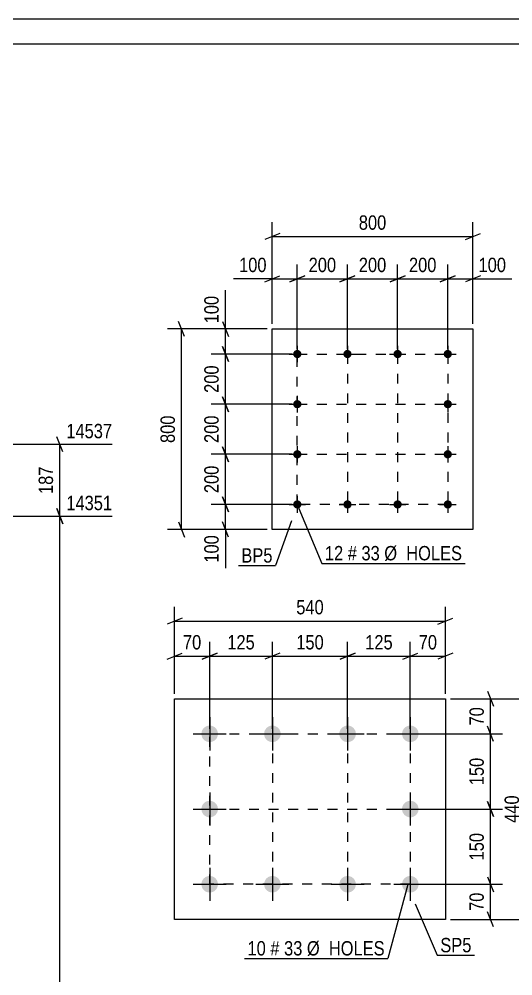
# Model space of a CAD drawing. Header units: millimetres. Extents: x 0 to 841, y 0 to 594.
# Drawn here: x 439.6 to 538, y 403.2 to 594 of the extents above; entities that cross this region are included whole.
import ezdxf

# ---------------------------------------------------------------- set-up
doc = ezdxf.new("R2010")
doc.units = ezdxf.units.MM
doc.linetypes.add('DXK_LINE_DOT2', pattern=[3.9198, 1.9599, -1.9599])
doc.styles.add('Arial Narrow', font='ARIALN.TTF', dxfattribs={"height": 0.2})

# ---------------------------------------------------------------- blocks, each defined once
blk = doc.blocks.new('Unknown-275655210-1133')
at = {"color": 5, "linetype": 'Continuous'}
for p, q in [((841, 594), (0, 594)), ((836, 589), (5, 589))]:
    blk.add_line(p, q, dxfattribs=at)
blk = doc.blocks.new('Bolt-275655210-3342 - 3308')
at = {"linetype": 'Continuous'}
for points in [[(477.55, 453.08, -1), (477.55, 449.78, -1)], [(490.05, 453.08, -1), (490.05, 449.78, -1)], [(505.05, 453.08, -1), (505.05, 449.78, -1)], [(517.55, 453.08, -1), (517.55, 449.78, -1)], [(477.55, 438.08, -1), (477.55, 434.78, -1)], [(517.55, 438.08, -1), (517.55, 434.78, -1)], [(477.55, 423.08, -1), (477.55, 419.78, -1)], [(490.05, 423.08, -1), (490.05, 419.78, -1)], [(505.05, 423.08, -1), (505.05, 419.78, -1)], [(517.55, 423.08, -1), (517.55, 419.78, -1)]]:
    blk.add_hatch(color=1, dxfattribs=at).paths.add_polyline_path(points)
at = {"color": 1, "linetype": 'Continuous'}
for p, q in [((477.55, 454.73), (477.55, 448.13)), ((490.05, 454.73), (490.05, 448.13)), ((505.05, 454.73), (505.05, 448.13)), ((517.55, 454.73), (517.55, 448.13)), ((474.25, 451.43), (480.85, 451.43)), ((486.75, 451.43), (493.35, 451.43)), ((501.75, 451.43), (508.35, 451.43)), ((514.25, 451.43), (520.85, 451.43)), ((477.55, 439.73), (477.55, 433.13)), ((517.55, 439.73), (517.55, 433.13)), ((474.25, 436.43), (480.85, 436.43)), ((514.25, 436.43), (520.85, 436.43)), ((477.55, 424.73), (477.55, 418.13)), ((490.05, 424.73), (490.05, 418.13)), ((505.05, 424.73), (505.05, 418.13)), ((517.55, 424.73), (517.55, 418.13)), ((474.25, 421.43), (480.85, 421.43)), ((486.75, 421.43), (493.35, 421.43)), ((501.75, 421.43), (508.35, 421.43)), ((514.25, 421.43), (520.85, 421.43))]:
    blk.add_line(p, q, dxfattribs=at)
blk = doc.blocks.new('Part-275655210-3347 - 3308')
at = {"color": 2, "linetype": 'Continuous'}
for p, q in [((470.55, 414.43), (470.55, 458.43)), ((470.55, 458.43), (524.55, 458.43)), ((524.55, 458.43), (524.55, 414.43)), ((524.55, 414.43), (470.55, 414.43))]:
    blk.add_line(p, q, dxfattribs=at)
blk = doc.blocks.new('Bolt-275655210-4416 - 4382')
at = {"linetype": 'Continuous'}
for points in [[(495.02, 528.02, -1), (495.02, 526.37, -1)], [(505.02, 528.02, -1), (505.02, 526.37, -1)], [(515.02, 528.02, -1), (515.02, 526.37, -1)], [(525.02, 528.02, -1), (525.02, 526.37, -1)], [(495.02, 518.02, -1), (495.02, 516.37, -1)], [(525.02, 518.02, -1), (525.02, 516.37, -1)], [(495.02, 508.02, -1), (495.02, 506.37, -1)], [(525.02, 508.02, -1), (525.02, 506.37, -1)], [(495.02, 498.02, -1), (495.02, 496.37, -1)], [(505.02, 498.02, -1), (505.02, 496.37, -1)], [(515.02, 498.02, -1), (515.02, 496.37, -1)], [(525.02, 498.02, -1), (525.02, 496.37, -1)]]:
    blk.add_hatch(color=1, dxfattribs=at).paths.add_polyline_path(points)
at = {"color": 1, "linetype": 'Continuous'}
for p, q in [((495.02, 528.84), (495.02, 525.54)), ((505.02, 528.84), (505.02, 525.54)), ((515.02, 528.84), (515.02, 525.54)), ((525.02, 528.84), (525.02, 525.54)), ((493.37, 527.19), (496.67, 527.19)), ((503.37, 527.19), (506.67, 527.19)), ((513.37, 527.19), (516.67, 527.19)), ((523.37, 527.19), (526.67, 527.19)), ((495.02, 518.84), (495.02, 515.54)), ((525.02, 518.84), (525.02, 515.54)), ((493.37, 517.19), (496.67, 517.19)), ((523.37, 517.19), (526.67, 517.19)), ((495.02, 508.84), (495.02, 505.54)), ((525.02, 508.84), (525.02, 505.54)), ((493.37, 507.19), (496.67, 507.19)), ((523.37, 507.19), (526.67, 507.19)), ((495.02, 498.84), (495.02, 495.54)), ((505.02, 498.84), (505.02, 495.54)), ((515.02, 498.84), (515.02, 495.54)), ((525.02, 498.84), (525.02, 495.54)), ((493.37, 497.19), (496.67, 497.19)), ((503.37, 497.19), (506.67, 497.19)), ((513.37, 497.19), (516.67, 497.19)), ((523.37, 497.19), (526.67, 497.19))]:
    blk.add_line(p, q, dxfattribs=at)
blk = doc.blocks.new('Part-275655210-4421 - 4382')
at = {"color": 2, "linetype": 'Continuous'}
for p, q in [((490.02, 492.19), (490.02, 532.19)), ((490.02, 532.19), (530.02, 532.19)), ((530.02, 532.19), (530.02, 492.19)), ((530.02, 492.19), (490.02, 492.19))]:
    blk.add_line(p, q, dxfattribs=at)
blk = doc.blocks.new('Rectangle-275655210-3443 - 3308')
at = {"color": 1, "linetype": 'DXK_LINE_DOT2'}
blk.add_lwpolyline([(477.55, 451.43), (517.55, 451.43), (517.55, 421.43), (477.55, 421.43), (477.55, 451.43)], close=True, dxfattribs=at)
blk = doc.blocks.new('Rectangle-275655210-4520 - 4382')
at = {"color": 1, "linetype": 'DXK_LINE_DOT2'}
blk.add_lwpolyline([(495.02, 527.19), (525.02, 527.19), (525.02, 497.19), (495.02, 497.19), (495.02, 527.19)], close=True, dxfattribs=at)
blk = doc.blocks.new('Line-275655210-3436 - 3308')
at = {"color": 1, "linetype": 'DXK_LINE_DOT2'}
blk.add_line((477.55, 436.43), (517.55, 436.43), dxfattribs=at)
blk = doc.blocks.new('Line-275655210-4513 - 4382')
at = {"color": 1, "linetype": 'DXK_LINE_DOT2'}
blk.add_line((505.02, 527.19), (505.02, 497.19), dxfattribs=at)
blk = doc.blocks.new('Line-275655210-3429 - 3308')
at = {"color": 1, "linetype": 'DXK_LINE_DOT2'}
blk.add_line((490.05, 451.43), (490.05, 421.43), dxfattribs=at)
blk = doc.blocks.new('Line-275655210-4512 - 4382')
at = {"color": 1, "linetype": 'DXK_LINE_DOT2'}
blk.add_line((515.02, 527.19), (515.02, 497.19), dxfattribs=at)
blk = doc.blocks.new('Line-275655210-3422 - 3308')
at = {"color": 1, "linetype": 'DXK_LINE_DOT2'}
blk.add_line((505.05, 451.43), (505.05, 421.43), dxfattribs=at)
blk = doc.blocks.new('Line-275655210-4505 - 4382')
at = {"color": 1, "linetype": 'DXK_LINE_DOT2'}
blk.add_line((495.02, 517.19), (525.02, 517.19), dxfattribs=at)
blk = doc.blocks.new('Line-275655210-4498 - 4382')
at = {"color": 1, "linetype": 'DXK_LINE_DOT2'}
blk.add_line((495.02, 507.19), (525.02, 507.19), dxfattribs=at)
blk = doc.blocks.new('StraightDimension-275655210-3887 - 3681')
at = {"color": 7, "linetype": 'Continuous'}
for p, q in [((448.27, 493.35), (447.07, 496.35)), ((415.6, 494.85), (458.11, 494.85)), ((447.67, 246.48), (447.67, 494.85))]:
    blk.add_line(p, q, dxfattribs=at)
at = {"color": 0, "linetype": 'Continuous'}
blk.add_wipeout([(458.71, 495.45), (458.71, 499.65), (448.37, 499.65), (448.37, 495.45)], dxfattribs=at)
at = {"color": 3, "linetype": 'Continuous', "style": 'Arial Narrow'}
blk.add_text('14351', height=2.863, dxfattribs=at).set_placement((448.97, 496.05))
blk = doc.blocks.new('StraightDimension-275655210-3895 - 3681')
at = {"color": 7, "linetype": 'Continuous'}
for p, q in [((448.27, 507.7), (447.07, 510.7)), ((393.91, 509.2), (458.11, 509.2)), ((447.67, 494.85), (447.67, 509.2)), ((447.07, 496.35), (448.27, 493.35)), ((415.6, 494.85), (458.11, 494.85))]:
    blk.add_line(p, q, dxfattribs=at)
at = {"color": 0, "linetype": 'Continuous'}
blk.add_wipeout([(458.71, 509.8), (458.71, 514), (448.37, 514), (448.37, 509.8)], dxfattribs=at)
at = {"color": 0}
blk.add_wipeout([(446.92, 505.37), (442.72, 505.37), (442.72, 498.68), (446.92, 498.68)], dxfattribs=at)
at = {"color": 3, "linetype": 'Continuous', "style": 'Arial Narrow'}
blk.add_text('14537', height=2.863, dxfattribs=at).set_placement((448.97, 510.4))
at = {"color": 3, "style": 'Arial Narrow'}
blk.add_text('187', height=2.863, rotation=90.0002, dxfattribs=at).set_placement((446.32, 499.28))
blk = doc.blocks.new('StraightDimension-275655210-3402 - 3308')
at = {"color": 7, "linetype": 'Continuous'}
for p, q in [((532.95, 422.93), (534.15, 419.93)), ((518.55, 421.43), (535.95, 421.43)), ((533.55, 414.43), (533.55, 421.43)), ((525.55, 414.43), (535.95, 414.43)), ((534.15, 412.93), (532.95, 415.93))]:
    blk.add_line(p, q, dxfattribs=at)
at = {"color": 0}
blk.add_wipeout([(532.8, 420.36), (528.6, 420.36), (528.6, 415.5), (532.8, 415.5)], dxfattribs=at)
at = {"color": 3, "style": 'Arial Narrow'}
blk.add_text('70', height=2.863, rotation=90.0002, dxfattribs=at).set_placement((532.2, 416.1))
blk = doc.blocks.new('StraightDimension-275655210-3349 - 3308')
at = {"color": 7, "linetype": 'Continuous'}
for p, q in [((470.55, 459.43), (470.55, 476.77)), ((524.55, 459.43), (524.55, 476.77)), ((472.05, 474.52), (469.05, 473.32)), ((470.55, 473.92), (524.55, 473.92)), ((523.05, 473.32), (526.05, 474.52))]:
    blk.add_line(p, q, dxfattribs=at)
at = {"color": 0}
blk.add_wipeout([(500.89, 474.67), (500.89, 478.87), (494.21, 478.87), (494.21, 474.67)], dxfattribs=at)
at = {"color": 3, "style": 'Arial Narrow'}
blk.add_text('540', height=2.863, dxfattribs=at).set_placement((494.81, 475.27))
blk = doc.blocks.new('StraightDimension-275655210-3366 - 3308')
at = {"color": 7, "linetype": 'Continuous'}
for p, q in [((517.55, 452.43), (517.55, 469.77)), ((524.55, 459.43), (524.55, 469.77)), ((516.05, 466.32), (519.05, 467.52)), ((517.55, 466.92), (524.55, 466.92)), ((526.05, 467.52), (523.05, 466.32))]:
    blk.add_line(p, q, dxfattribs=at)
at = {"color": 0}
blk.add_wipeout([(523.48, 467.67), (523.48, 471.87), (518.62, 471.87), (518.62, 467.67)], dxfattribs=at)
at = {"color": 3, "style": 'Arial Narrow'}
blk.add_text('70', height=2.863, dxfattribs=at).set_placement((519.22, 468.27))
blk = doc.blocks.new('StraightDimension-275655210-17511 - 3308')
at = {"color": 7, "linetype": 'Continuous'}
for p, q in [((534.15, 434.93), (532.95, 437.93)), ((518.55, 436.43), (535.95, 436.43)), ((533.55, 421.43), (533.55, 436.43)), ((532.95, 422.93), (534.15, 419.93)), ((518.55, 421.43), (535.95, 421.43))]:
    blk.add_line(p, q, dxfattribs=at)
at = {"color": 0}
blk.add_wipeout([(532.8, 432.27), (528.6, 432.27), (528.6, 425.58), (532.8, 425.58)], dxfattribs=at)
at = {"color": 3, "style": 'Arial Narrow'}
blk.add_text('150', height=2.863, rotation=90.0002, dxfattribs=at).set_placement((532.2, 426.18))
blk = doc.blocks.new('StraightDimension-275655210-3376 - 3308')
at = {"color": 7, "linetype": 'Continuous'}
for p, q in [((470.55, 459.43), (470.55, 469.77)), ((477.55, 452.43), (477.55, 469.77)), ((469.05, 466.32), (472.05, 467.52)), ((470.55, 466.92), (477.55, 466.92)), ((479.05, 467.52), (476.05, 466.32))]:
    blk.add_line(p, q, dxfattribs=at)
at = {"color": 0}
blk.add_wipeout([(476.48, 467.67), (476.48, 471.87), (471.62, 471.87), (471.62, 467.67)], dxfattribs=at)
at = {"color": 3, "style": 'Arial Narrow'}
blk.add_text('70', height=2.863, dxfattribs=at).set_placement((472.22, 468.27))
blk = doc.blocks.new('StraightDimension-275655210-3387 - 3308')
at = {"color": 7, "linetype": 'Continuous'}
for p, q in [((525.55, 458.43), (542.95, 458.43)), ((541.15, 456.93), (539.95, 459.93)), ((540.55, 414.43), (540.55, 458.43)), ((525.55, 414.43), (542.95, 414.43)), ((539.95, 415.93), (541.15, 412.93))]:
    blk.add_line(p, q, dxfattribs=at)
at = {"color": 0}
blk.add_wipeout([(539.8, 439.77), (535.6, 439.77), (535.6, 433.08), (539.8, 433.08)], dxfattribs=at)
at = {"color": 3, "style": 'Arial Narrow'}
blk.add_text('440', height=2.863, rotation=90.0002, dxfattribs=at).set_placement((539.2, 433.68))
blk = doc.blocks.new('StraightDimension-275655210-3412 - 3308')
at = {"color": 7, "linetype": 'Continuous'}
for p, q in [((525.55, 458.43), (535.95, 458.43)), ((532.95, 459.93), (534.15, 456.93)), ((533.55, 451.43), (533.55, 458.43)), ((534.15, 449.93), (532.95, 452.93)), ((518.55, 451.43), (535.95, 451.43))]:
    blk.add_line(p, q, dxfattribs=at)
at = {"color": 0}
blk.add_wipeout([(532.8, 457.36), (528.6, 457.36), (528.6, 452.5), (532.8, 452.5)], dxfattribs=at)
at = {"color": 3, "style": 'Arial Narrow'}
blk.add_text('70', height=2.863, rotation=90.0002, dxfattribs=at).set_placement((532.2, 453.1))
blk = doc.blocks.new('StraightDimension-275655210-17505 - 3308')
at = {"color": 7, "linetype": 'Continuous'}
for p, q in [((477.55, 452.43), (477.55, 469.77)), ((490.05, 452.43), (490.05, 469.77)), ((476.05, 466.32), (479.05, 467.52)), ((477.55, 466.92), (490.05, 466.92)), ((491.55, 467.52), (488.55, 466.32))]:
    blk.add_line(p, q, dxfattribs=at)
at = {"color": 0}
blk.add_wipeout([(487.14, 467.67), (487.14, 471.87), (480.46, 471.87), (480.46, 467.67)], dxfattribs=at)
at = {"color": 3, "style": 'Arial Narrow'}
blk.add_text('125', height=2.863, dxfattribs=at).set_placement((481.06, 468.27))
blk = doc.blocks.new('StraightDimension-275655210-17507 - 3308')
at = {"color": 7, "linetype": 'Continuous'}
for p, q in [((490.05, 452.43), (490.05, 469.77)), ((505.05, 452.43), (505.05, 469.77)), ((491.55, 467.52), (488.55, 466.32)), ((490.05, 466.92), (505.05, 466.92)), ((503.55, 466.32), (506.55, 467.52))]:
    blk.add_line(p, q, dxfattribs=at)
at = {"color": 0}
blk.add_wipeout([(500.89, 467.67), (500.89, 471.87), (494.21, 471.87), (494.21, 467.67)], dxfattribs=at)
at = {"color": 3, "style": 'Arial Narrow'}
blk.add_text('150', height=2.863, dxfattribs=at).set_placement((494.81, 468.27))
blk = doc.blocks.new('StraightDimension-275655210-17509 - 3308')
at = {"color": 7, "linetype": 'Continuous'}
for p, q in [((505.05, 452.43), (505.05, 469.77)), ((517.55, 452.43), (517.55, 469.77)), ((506.55, 467.52), (503.55, 466.32)), ((505.05, 466.92), (517.55, 466.92)), ((516.05, 466.32), (519.05, 467.52))]:
    blk.add_line(p, q, dxfattribs=at)
at = {"color": 0}
blk.add_wipeout([(514.64, 467.67), (514.64, 471.87), (507.96, 471.87), (507.96, 467.67)], dxfattribs=at)
at = {"color": 3, "style": 'Arial Narrow'}
blk.add_text('125', height=2.863, dxfattribs=at).set_placement((508.56, 468.27))
blk = doc.blocks.new('StraightDimension-275655210-17513 - 3308')
at = {"color": 7, "linetype": 'Continuous'}
for p, q in [((534.15, 449.93), (532.95, 452.93)), ((518.55, 451.43), (535.95, 451.43)), ((533.55, 436.43), (533.55, 451.43)), ((532.95, 437.93), (534.15, 434.93)), ((518.55, 436.43), (535.95, 436.43))]:
    blk.add_line(p, q, dxfattribs=at)
at = {"color": 0}
blk.add_wipeout([(532.8, 447.27), (528.6, 447.27), (528.6, 440.58), (532.8, 440.58)], dxfattribs=at)
at = {"color": 3, "style": 'Arial Narrow'}
blk.add_text('150', height=2.863, rotation=90.0002, dxfattribs=at).set_placement((532.2, 441.18))
blk = doc.blocks.new('StraightDimension-275655210-17797 - 4382')
at = {"color": 7, "linetype": 'Continuous'}
for p, q in [((515.02, 528.19), (515.02, 545.04)), ((525.02, 528.19), (525.02, 545.04)), ((513.52, 541.59), (516.52, 542.79)), ((515.02, 542.19), (525.02, 542.19)), ((526.52, 542.79), (523.52, 541.59))]:
    blk.add_line(p, q, dxfattribs=at)
at = {"color": 0}
blk.add_wipeout([(523.36, 542.94), (523.36, 547.14), (516.68, 547.14), (516.68, 542.94)], dxfattribs=at)
at = {"color": 3, "style": 'Arial Narrow'}
blk.add_text('200', height=2.863, dxfattribs=at).set_placement((517.28, 543.54))
blk = doc.blocks.new('StraightDimension-275655210-17795 - 4382')
at = {"color": 7, "linetype": 'Continuous'}
for p, q in [((505.02, 528.19), (505.02, 545.04)), ((515.02, 528.19), (515.02, 545.04)), ((503.52, 541.59), (506.52, 542.79)), ((505.02, 542.19), (515.02, 542.19)), ((516.52, 542.79), (513.52, 541.59))]:
    blk.add_line(p, q, dxfattribs=at)
at = {"color": 0}
blk.add_wipeout([(513.36, 542.94), (513.36, 547.14), (506.68, 547.14), (506.68, 542.94)], dxfattribs=at)
at = {"color": 3, "style": 'Arial Narrow'}
blk.add_text('200', height=2.863, dxfattribs=at).set_placement((507.28, 543.54))
blk = doc.blocks.new('StraightDimension-275655210-4423 - 4382')
at = {"color": 7, "linetype": 'Continuous'}
for p, q in [((490.02, 533.19), (490.02, 553.49)), ((530.02, 533.19), (530.02, 553.49)), ((491.52, 551.24), (488.52, 550.04)), ((490.02, 550.64), (530.02, 550.64)), ((528.52, 550.04), (531.52, 551.24))]:
    blk.add_line(p, q, dxfattribs=at)
at = {"color": 0}
blk.add_wipeout([(513.36, 551.39), (513.36, 555.59), (506.68, 555.59), (506.68, 551.39)], dxfattribs=at)
at = {"color": 3, "style": 'Arial Narrow'}
blk.add_text('800', height=2.863, dxfattribs=at).set_placement((507.28, 551.99))
blk = doc.blocks.new('StraightDimension-275655210-4440 - 4382')
at = {"color": 7, "linetype": 'Continuous'}
for p, q in [((490.02, 533.19), (490.02, 545.04)), ((495.02, 528.19), (495.02, 545.04)), ((488.52, 541.59), (491.52, 542.79)), ((490.02, 542.19), (495.02, 542.19)), ((496.52, 542.79), (493.52, 541.59))]:
    blk.add_line(p, q, dxfattribs=at)
at = {"color": 0}
blk.add_wipeout([(489.5, 542.94), (489.5, 547.14), (482.81, 547.14), (482.81, 542.94)], dxfattribs=at)
at = {"color": 7, "linetype": 'Continuous'}
blk.add_line((490.02, 542.19), (482.29, 542.19), dxfattribs=at)
blk.add_line((490.02, 542.19), (482.29, 542.19), dxfattribs=at)
at = {"color": 3, "style": 'Arial Narrow'}
blk.add_text('100', height=2.863, dxfattribs=at).set_placement((483.41, 543.54))
blk = doc.blocks.new('StraightDimension-275655210-4450 - 4382')
at = {"color": 7, "linetype": 'Continuous'}
for p, q in [((525.02, 528.19), (525.02, 545.04)), ((530.02, 533.19), (530.02, 545.04)), ((523.52, 541.59), (526.52, 542.79)), ((525.02, 542.19), (530.02, 542.19)), ((531.52, 542.79), (528.52, 541.59))]:
    blk.add_line(p, q, dxfattribs=at)
at = {"color": 0}
blk.add_wipeout([(537.23, 542.94), (537.23, 547.14), (530.55, 547.14), (530.55, 542.94)], dxfattribs=at)
at = {"color": 7, "linetype": 'Continuous'}
blk.add_line((530.02, 542.19), (537.76, 542.19), dxfattribs=at)
blk.add_line((530.02, 542.19), (537.76, 542.19), dxfattribs=at)
at = {"color": 3, "style": 'Arial Narrow'}
blk.add_text('100', height=2.863, dxfattribs=at).set_placement((531.15, 543.54))
blk = doc.blocks.new('StraightDimension-275655210-4461 - 4382')
at = {"color": 7, "linetype": 'Continuous'}
for p, q in [((472.56, 530.69), (471.36, 533.69)), ((489.02, 532.19), (469.11, 532.19)), ((471.96, 492.19), (471.96, 532.19)), ((471.36, 493.69), (472.56, 490.69)), ((489.02, 492.19), (469.11, 492.19))]:
    blk.add_line(p, q, dxfattribs=at)
at = {"color": 0}
blk.add_wipeout([(471.21, 515.53), (467.01, 515.53), (467.01, 508.85), (471.21, 508.85)], dxfattribs=at)
at = {"color": 3, "style": 'Arial Narrow'}
blk.add_text('800', height=2.863, rotation=90.0002, dxfattribs=at).set_placement((470.61, 509.45))
blk = doc.blocks.new('StraightDimension-275655210-4478 - 4382')
at = {"color": 7, "linetype": 'Continuous'}
for p, q in [((480.09, 498.69), (481.29, 495.69)), ((494.02, 497.19), (477.84, 497.19)), ((480.69, 492.19), (480.69, 497.19)), ((481.29, 490.69), (480.09, 493.69)), ((489.02, 492.19), (477.84, 492.19))]:
    blk.add_line(p, q, dxfattribs=at)
at = {"color": 0}
blk.add_wipeout([(479.94, 491.67), (475.74, 491.67), (475.74, 484.98), (479.94, 484.98)], dxfattribs=at)
at = {"color": 7, "linetype": 'Continuous'}
blk.add_line((480.69, 492.19), (480.69, 484.46), dxfattribs=at)
blk.add_line((480.69, 492.19), (480.69, 484.46), dxfattribs=at)
at = {"color": 3, "style": 'Arial Narrow'}
blk.add_text('100', height=2.863, rotation=90.0002, dxfattribs=at).set_placement((479.34, 485.58))
blk = doc.blocks.new('StraightDimension-275655210-4488 - 4382')
at = {"color": 7, "linetype": 'Continuous'}
for p, q in [((480.09, 533.69), (481.29, 530.69)), ((489.02, 532.19), (477.84, 532.19)), ((480.69, 527.19), (480.69, 532.19)), ((481.29, 525.69), (480.09, 528.69)), ((494.02, 527.19), (477.84, 527.19))]:
    blk.add_line(p, q, dxfattribs=at)
at = {"color": 0}
blk.add_wipeout([(479.94, 539.4), (475.74, 539.4), (475.74, 532.72), (479.94, 532.72)], dxfattribs=at)
at = {"color": 7, "linetype": 'Continuous'}
blk.add_line((480.69, 532.19), (480.69, 539.93), dxfattribs=at)
blk.add_line((480.69, 532.19), (480.69, 539.93), dxfattribs=at)
at = {"color": 3, "style": 'Arial Narrow'}
blk.add_text('100', height=2.863, rotation=90.0002, dxfattribs=at).set_placement((479.34, 533.32))
blk = doc.blocks.new('StraightDimension-275655210-17793 - 4382')
at = {"color": 7, "linetype": 'Continuous'}
for p, q in [((495.02, 528.19), (495.02, 545.04)), ((505.02, 528.19), (505.02, 545.04)), ((493.52, 541.59), (496.52, 542.79)), ((495.02, 542.19), (505.02, 542.19)), ((506.52, 542.79), (503.52, 541.59))]:
    blk.add_line(p, q, dxfattribs=at)
at = {"color": 0}
blk.add_wipeout([(503.36, 542.94), (503.36, 547.14), (496.68, 547.14), (496.68, 542.94)], dxfattribs=at)
at = {"color": 3, "style": 'Arial Narrow'}
blk.add_text('200', height=2.863, dxfattribs=at).set_placement((497.28, 543.54))
blk = doc.blocks.new('StraightDimension-275655210-17799 - 4382')
at = {"color": 7, "linetype": 'Continuous'}
for p, q in [((480.09, 508.69), (481.29, 505.69)), ((494.02, 507.19), (477.84, 507.19)), ((480.69, 497.19), (480.69, 507.19)), ((481.29, 495.69), (480.09, 498.69)), ((494.02, 497.19), (477.84, 497.19))]:
    blk.add_line(p, q, dxfattribs=at)
at = {"color": 0}
blk.add_wipeout([(479.94, 505.53), (475.74, 505.53), (475.74, 498.85), (479.94, 498.85)], dxfattribs=at)
at = {"color": 3, "style": 'Arial Narrow'}
blk.add_text('200', height=2.863, rotation=90.0002, dxfattribs=at).set_placement((479.34, 499.45))
blk = doc.blocks.new('StraightDimension-275655210-17801 - 4382')
at = {"color": 7, "linetype": 'Continuous'}
for p, q in [((480.09, 518.69), (481.29, 515.69)), ((494.02, 517.19), (477.84, 517.19)), ((480.69, 507.19), (480.69, 517.19)), ((481.29, 505.69), (480.09, 508.69)), ((494.02, 507.19), (477.84, 507.19))]:
    blk.add_line(p, q, dxfattribs=at)
at = {"color": 0}
blk.add_wipeout([(479.94, 515.53), (475.74, 515.53), (475.74, 508.85), (479.94, 508.85)], dxfattribs=at)
at = {"color": 3, "style": 'Arial Narrow'}
blk.add_text('200', height=2.863, rotation=90.0002, dxfattribs=at).set_placement((479.34, 509.45))
blk = doc.blocks.new('StraightDimension-275655210-17803 - 4382')
at = {"color": 7, "linetype": 'Continuous'}
for p, q in [((480.09, 528.69), (481.29, 525.69)), ((494.02, 527.19), (477.84, 527.19)), ((480.69, 517.19), (480.69, 527.19)), ((481.29, 515.69), (480.09, 518.69)), ((494.02, 517.19), (477.84, 517.19))]:
    blk.add_line(p, q, dxfattribs=at)
at = {"color": 0}
blk.add_wipeout([(479.94, 525.53), (475.74, 525.53), (475.74, 518.85), (479.94, 518.85)], dxfattribs=at)
at = {"color": 3, "style": 'Arial Narrow'}
blk.add_text('200', height=2.863, rotation=90.0002, dxfattribs=at).set_placement((479.34, 519.45))
blk = doc.blocks.new('Mark-275655210-3338 - 3308')
at = {"color": 0}
blk.add_wipeout([(488.75, 407.22), (488.75, 410.22), (485.09, 410.22), (485.09, 407.22)], dxfattribs=at)
blk.add_wipeout([(488.75, 407.22), (488.75, 410.22), (485.09, 410.22), (485.09, 407.22)], dxfattribs=at)
at = {"color": 3, "style": 'Arial Narrow'}
blk.add_text('10', height=2.863, dxfattribs=at).set_placement((485.09, 407.22))
at = {"color": 0}
blk.add_wipeout([(491.48, 407.22), (491.48, 410.22), (489.65, 410.22), (489.65, 407.22)], dxfattribs=at)
blk.add_wipeout([(491.48, 407.22), (491.48, 410.22), (489.65, 410.22), (489.65, 407.22)], dxfattribs=at)
blk.add_wipeout([(496.03, 407.22), (496.03, 410.22), (492.38, 410.22), (492.38, 407.22)], dxfattribs=at)
blk.add_wipeout([(496.03, 407.22), (496.03, 410.22), (492.38, 410.22), (492.38, 407.22)], dxfattribs=at)
at = {"color": 3, "style": 'Arial Narrow'}
for s, height, p in [('#', 2.86, (489.65, 407.22)), ('33', 2.863, (492.38, 407.22))]:
    blk.add_text(s, height=height, dxfattribs=at).set_placement(p)
at = {"color": 0}
blk.add_wipeout([(512.46, 407.22), (512.46, 410.22), (496.93, 410.22), (496.93, 407.22)], dxfattribs=at)
blk.add_wipeout([(512.46, 407.22), (512.46, 410.22), (496.93, 410.22), (496.93, 407.22)], dxfattribs=at)
at = {"color": 7, "linetype": 'Continuous'}
for p in [(517.08, 421.41), (484.49, 406.62)]:
    blk.add_line(p, (513.06, 406.62), dxfattribs=at)
at = {"color": 3, "style": 'Arial Narrow'}
blk.add_text('Ø  HOLES', height=2.863, dxfattribs=at).set_placement((496.93, 407.22))
blk = doc.blocks.new('Mark-275655210-3343 - 3308')
at = {"color": 0}
blk.add_wipeout([(529.74, 407.86), (529.74, 410.86), (523.53, 410.86), (523.53, 407.86)], dxfattribs=at)
blk.add_wipeout([(529.74, 407.86), (529.74, 410.86), (523.53, 410.86), (523.53, 407.86)], dxfattribs=at)
at = {"color": 30, "linetype": 'Continuous'}
for p, q in [((518.5, 417.52), (522.93, 407.26)), ((522.93, 407.26), (530.34, 407.26))]:
    blk.add_line(p, q, dxfattribs=at)
at = {"color": 3, "style": 'Arial Narrow'}
blk.add_text('SP5', height=2.863, dxfattribs=at).set_placement((523.53, 407.86))
blk = doc.blocks.new('Mark-275655210-4412 - 4382')
at = {"color": 0}
blk.add_wipeout([(504.18, 486.04), (504.18, 489.04), (500.52, 489.04), (500.52, 486.04)], dxfattribs=at)
blk.add_wipeout([(504.18, 486.04), (504.18, 489.04), (500.52, 489.04), (500.52, 486.04)], dxfattribs=at)
at = {"color": 7, "linetype": 'Continuous'}
blk.add_line((495.02, 497.19), (499.92, 485.44), dxfattribs=at)
at = {"color": 3, "style": 'Arial Narrow'}
blk.add_text('12', height=2.863, dxfattribs=at).set_placement((500.52, 486.04))
at = {"color": 0}
blk.add_wipeout([(506.91, 486.04), (506.91, 489.04), (505.08, 489.04), (505.08, 486.04)], dxfattribs=at)
blk.add_wipeout([(506.91, 486.04), (506.91, 489.04), (505.08, 489.04), (505.08, 486.04)], dxfattribs=at)
blk.add_wipeout([(511.46, 486.04), (511.46, 489.04), (507.81, 489.04), (507.81, 486.04)], dxfattribs=at)
blk.add_wipeout([(511.46, 486.04), (511.46, 489.04), (507.81, 489.04), (507.81, 486.04)], dxfattribs=at)
at = {"color": 3, "style": 'Arial Narrow'}
for s, height, p in [('#', 2.86, (505.08, 486.04)), ('33', 2.863, (507.81, 486.04))]:
    blk.add_text(s, height=height, dxfattribs=at).set_placement(p)
at = {"color": 0}
blk.add_wipeout([(527.89, 486.04), (527.89, 489.04), (512.36, 489.04), (512.36, 486.04)], dxfattribs=at)
blk.add_wipeout([(527.89, 486.04), (527.89, 489.04), (512.36, 489.04), (512.36, 486.04)], dxfattribs=at)
at = {"color": 7, "linetype": 'Continuous'}
blk.add_line((499.92, 485.44), (528.49, 485.44), dxfattribs=at)
at = {"color": 3, "style": 'Arial Narrow'}
blk.add_text('Ø  HOLES', height=2.863, dxfattribs=at).set_placement((512.36, 486.04))
blk = doc.blocks.new('Mark-275655210-4417 - 4382')
at = {"color": 0}
blk.add_wipeout([(490.08, 485.59), (490.08, 488.59), (483.87, 488.59), (483.87, 485.59)], dxfattribs=at)
blk.add_wipeout([(490.08, 485.59), (490.08, 488.59), (483.87, 488.59), (483.87, 485.59)], dxfattribs=at)
at = {"color": 30, "linetype": 'Continuous'}
for p in [(493.87, 493.92), (483.27, 484.99)]:
    blk.add_line(p, (490.68, 484.99), dxfattribs=at)
at = {"color": 3, "style": 'Arial Narrow'}
blk.add_text('BP5', height=2.863, dxfattribs=at).set_placement((483.87, 485.59))

msp = doc.modelspace()

# ---------------------------------------------------------------- block references
for name in ['Unknown-275655210-1133', 'Part-275655210-4421 - 4382', 'Bolt-275655210-4416 - 4382', 'Rectangle-275655210-4520 - 4382', 'Line-275655210-4513 - 4382', 'Line-275655210-4512 - 4382', 'Line-275655210-4505 - 4382', 'Line-275655210-4498 - 4382', 'Part-275655210-3347 - 3308', 'Bolt-275655210-3342 - 3308', 'Rectangle-275655210-3443 - 3308', 'Line-275655210-3429 - 3308', 'Line-275655210-3422 - 3308', 'Line-275655210-3436 - 3308']:
    msp.add_blockref(name, (0, 0))

# ---------------------------------------------------------------- next in the draw order: block references
for name in ['StraightDimension-275655210-17797 - 4382', 'StraightDimension-275655210-3887 - 3681', 'Mark-275655210-4412 - 4382', 'StraightDimension-275655210-3349 - 3308', 'StraightDimension-275655210-3402 - 3308', 'Mark-275655210-3338 - 3308']:
    msp.add_blockref(name, (0, 0))

# ---------------------------------------------------------------- next in the draw order: block references
for name in ['StraightDimension-275655210-17795 - 4382', 'StraightDimension-275655210-3895 - 3681', 'StraightDimension-275655210-3376 - 3308', 'StraightDimension-275655210-3366 - 3308', 'StraightDimension-275655210-17511 - 3308']:
    msp.add_blockref(name, (0, 0))

# ---------------------------------------------------------------- next in the draw order: block references
for name in ['StraightDimension-275655210-4423 - 4382', 'StraightDimension-275655210-17505 - 3308', 'StraightDimension-275655210-3387 - 3308']:
    msp.add_blockref(name, (0, 0))

# ---------------------------------------------------------------- next in the draw order: block references
for name in ['StraightDimension-275655210-4440 - 4382', 'StraightDimension-275655210-4450 - 4382', 'StraightDimension-275655210-17507 - 3308', 'StraightDimension-275655210-3412 - 3308', 'Mark-275655210-3343 - 3308']:
    msp.add_blockref(name, (0, 0))

# ---------------------------------------------------------------- next in the draw order: block references
for name in ['StraightDimension-275655210-4461 - 4382', 'StraightDimension-275655210-17509 - 3308']:
    msp.add_blockref(name, (0, 0))

# ---------------------------------------------------------------- next in the draw order: block references
for name in ['StraightDimension-275655210-4488 - 4382', 'StraightDimension-275655210-4478 - 4382', 'StraightDimension-275655210-17513 - 3308']:
    msp.add_blockref(name, (0, 0))

# ---------------------------------------------------------------- next in the draw order: block references
for name in ['StraightDimension-275655210-17793 - 4382', 'StraightDimension-275655210-17799 - 4382', 'Mark-275655210-4417 - 4382']:
    msp.add_blockref(name, (0, 0))

# ---------------------------------------------------------------- next in the draw order: block references
msp.add_blockref('StraightDimension-275655210-17801 - 4382', (0, 0))

# ---------------------------------------------------------------- next in the draw order: block references
msp.add_blockref('StraightDimension-275655210-17803 - 4382', (0, 0))

doc.saveas('drawing.dxf')
